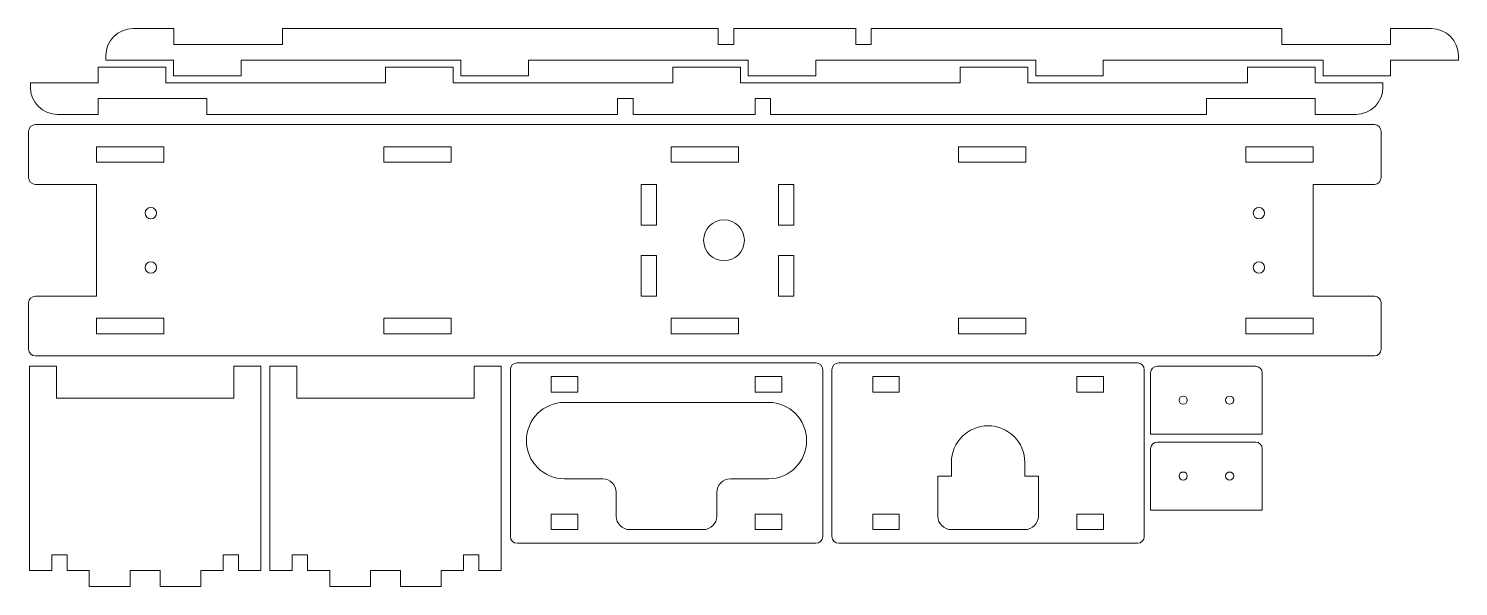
# Model space of a CAD drawing. Header units: millimetres. Extents: x 211 to 737, y 212 to 417.
import ezdxf

# ---------------------------------------------------------------- set-up
doc = ezdxf.new("R2010")
doc.units = ezdxf.units.MM
doc.header["$MEASUREMENT"] = 0
doc.layers.get('0').update_dxf_attribs({"lineweight": 0})

# ---------------------------------------------------------------- blocks, each defined once
blk = doc.blocks.new('Block_0')
at = {"color": 1, "lineweight": 9, "true_color": 0xff0000}
for p, q in [((210.97, 379.64), (210.97, 362.64)), ((706.47, 382.14), (213.47, 382.14)), ((708.97, 362.64), (708.97, 379.64)), ((235.97, 373.99), (260.77, 373.99)), ((235.97, 368.29), (235.97, 373.99)), ((260.77, 373.99), (260.77, 368.29)), ((341.77, 373.99), (366.57, 373.99)), ((341.77, 368.29), (341.77, 373.99)), ((366.57, 373.99), (366.57, 368.29)), ((447.57, 373.99), (472.37, 373.99)), ((447.57, 368.29), (447.57, 373.99)), ((472.37, 373.99), (472.37, 368.29)), ((553.37, 373.99), (578.17, 373.99)), ((553.37, 368.29), (553.37, 373.99)), ((578.17, 373.99), (578.17, 368.29)), ((659.17, 373.99), (683.97, 373.99)), ((659.17, 368.29), (659.17, 373.99)), ((683.97, 373.99), (683.97, 368.29)), ((260.77, 368.29), (235.97, 368.29)), ((366.57, 368.29), (341.77, 368.29)), ((472.37, 368.29), (447.57, 368.29)), ((578.17, 368.29), (553.37, 368.29)), ((683.97, 368.29), (659.17, 368.29)), ((213.47, 360.14), (235.97, 360.14)), ((235.97, 360.14), (235.97, 319.04)), ((436.47, 360.09), (442.17, 360.09)), ((436.47, 345.19), (436.47, 360.09)), ((442.17, 360.09), (442.17, 345.19)), ((487.07, 360.09), (492.77, 360.09)), ((487.07, 345.19), (487.07, 360.09)), ((492.77, 360.09), (492.77, 345.19)), ((683.97, 360.14), (706.47, 360.14)), ((683.97, 319.04), (683.97, 360.14)), ((442.17, 345.19), (436.47, 345.19)), ((492.77, 345.19), (487.07, 345.19)), ((436.47, 333.99), (442.17, 333.99)), ((436.47, 319.09), (436.47, 333.99)), ((442.17, 333.99), (442.17, 319.09)), ((487.07, 333.99), (492.77, 333.99)), ((487.07, 319.09), (487.07, 333.99)), ((492.77, 333.99), (492.77, 319.09)), ((210.97, 316.54), (210.97, 299.54)), ((235.97, 319.04), (213.47, 319.04)), ((442.17, 319.09), (436.47, 319.09)), ((492.77, 319.09), (487.07, 319.09)), ((706.47, 319.04), (683.97, 319.04)), ((708.97, 299.54), (708.97, 316.54)), ((235.97, 310.89), (260.77, 310.89)), ((235.97, 305.19), (235.97, 310.89)), ((260.77, 310.89), (260.77, 305.19)), ((341.77, 310.89), (366.57, 310.89)), ((341.77, 305.19), (341.77, 310.89)), ((366.57, 310.89), (366.57, 305.19)), ((447.57, 310.89), (472.37, 310.89)), ((447.57, 305.19), (447.57, 310.89)), ((472.37, 310.89), (472.37, 305.19)), ((553.37, 310.89), (578.17, 310.89)), ((553.37, 305.19), (553.37, 310.89)), ((578.17, 310.89), (578.17, 305.19)), ((659.17, 310.89), (683.97, 310.89)), ((659.17, 305.19), (659.17, 310.89)), ((683.97, 310.89), (683.97, 305.19)), ((260.77, 305.19), (235.97, 305.19)), ((366.57, 305.19), (341.77, 305.19)), ((472.37, 305.19), (447.57, 305.19)), ((578.17, 305.19), (553.37, 305.19)), ((683.97, 305.19), (659.17, 305.19)), ((213.47, 297.04), (706.47, 297.04))]:
    blk.add_line(p, q, dxfattribs=at)
for centre, radius in [((255.97, 349.59), 2.1), ((663.97, 349.59), 2.1), ((467.02, 339.59), 7.5), ((255.97, 329.59), 2.1), ((663.97, 329.59), 2.1)]:
    blk.add_circle(centre, radius, dxfattribs=at)
for points in [[(213.47, 382.14), (212.09, 382.14), (210.97, 381.02), (210.97, 379.64)], [(708.97, 379.64), (708.97, 381.02), (707.85, 382.14), (706.47, 382.14)], [(210.97, 362.64), (210.97, 361.26), (212.09, 360.14), (213.47, 360.14)], [(706.47, 360.14), (707.85, 360.14), (708.97, 361.26), (708.97, 362.64)], [(213.47, 319.04), (212.09, 319.04), (210.97, 317.92), (210.97, 316.54)], [(708.97, 316.54), (708.97, 317.92), (707.85, 319.04), (706.47, 319.04)], [(210.97, 299.54), (210.97, 298.16), (212.09, 297.04), (213.47, 297.04)], [(706.47, 297.04), (707.85, 297.04), (708.97, 298.16), (708.97, 299.54)]]:
    blk.add_open_spline(points, degree=3, dxfattribs=at)
blk = doc.blocks.new('Block_1')
at = {"color": 1, "lineweight": 9, "true_color": 0xff0000}
for p, q in [((264.41, 417.45), (249.41, 417.45)), ((264.41, 417.45), (264.41, 411.65)), ((304.41, 411.65), (304.41, 417.45)), ((464.91, 417.45), (304.41, 417.45)), ((464.91, 411.6), (464.91, 417.45)), ((470.61, 417.45), (470.61, 411.6)), ((515.51, 417.45), (470.61, 417.45)), ((515.51, 411.6), (515.51, 417.45)), ((521.21, 417.45), (521.21, 411.6)), ((672.41, 417.45), (521.21, 417.45)), ((672.41, 417.45), (672.41, 411.65)), ((712.41, 411.65), (712.41, 417.45)), ((727.41, 417.45), (712.41, 417.45)), ((264.41, 411.65), (304.41, 411.65)), ((470.61, 411.6), (464.91, 411.6)), ((521.21, 411.6), (515.51, 411.6)), ((672.41, 411.65), (712.41, 411.65)), ((239.41, 407.45), (239.41, 405.85)), ((239.41, 405.85), (264.36, 405.85)), ((264.36, 405.85), (264.36, 400.05)), ((289.26, 405.85), (370.16, 405.85)), ((289.26, 400.05), (289.26, 405.85)), ((370.16, 405.85), (370.16, 400.05)), ((395.06, 405.85), (475.96, 405.85)), ((395.06, 400.05), (395.06, 405.85)), ((475.96, 405.85), (475.96, 400.05)), ((500.86, 405.85), (581.76, 405.85)), ((500.86, 400.05), (500.86, 405.85)), ((581.76, 405.85), (581.76, 400.05)), ((606.66, 405.85), (687.56, 405.85)), ((606.66, 400.05), (606.66, 405.85)), ((687.56, 405.85), (687.56, 400.05)), ((712.46, 405.85), (737.41, 405.85)), ((712.46, 400.05), (712.46, 405.85)), ((737.41, 405.85), (737.41, 407.45)), ((264.36, 400.05), (289.26, 400.05)), ((370.16, 400.05), (395.06, 400.05)), ((475.96, 400.05), (500.86, 400.05)), ((581.76, 400.05), (606.66, 400.05)), ((687.56, 400.05), (712.46, 400.05))]:
    blk.add_line(p, q, dxfattribs=at)
for points in [[(249.41, 417.45), (243.88, 417.45), (239.41, 412.97), (239.41, 407.45)], [(737.41, 407.45), (737.41, 412.97), (732.93, 417.45), (727.41, 417.45)]]:
    blk.add_open_spline(points, degree=3, dxfattribs=at)
blk = doc.blocks.new('Block_2')
at = {"color": 1, "lineweight": 9, "true_color": 0xff0000}
for p, q in [((236.58, 403.3), (236.58, 397.5)), ((261.48, 403.3), (236.58, 403.3)), ((261.48, 397.5), (261.48, 403.3)), ((342.38, 403.3), (342.38, 397.5)), ((367.28, 403.3), (342.38, 403.3)), ((367.28, 397.5), (367.28, 403.3)), ((448.18, 403.3), (448.18, 397.5)), ((473.08, 403.3), (448.18, 403.3)), ((473.08, 397.5), (473.08, 403.3)), ((553.98, 403.3), (553.98, 397.5)), ((578.88, 403.3), (553.98, 403.3)), ((578.88, 397.5), (578.88, 403.3)), ((659.78, 403.3), (659.78, 397.5)), ((684.68, 403.3), (659.78, 403.3)), ((684.68, 397.5), (684.68, 403.3)), ((236.58, 397.5), (211.63, 397.5)), ((211.63, 397.5), (211.63, 395.9)), ((342.38, 397.5), (261.48, 397.5)), ((448.18, 397.5), (367.28, 397.5)), ((553.98, 397.5), (473.08, 397.5)), ((659.78, 397.5), (578.88, 397.5)), ((709.63, 397.5), (684.68, 397.5)), ((709.63, 395.9), (709.63, 397.5)), ((276.63, 391.7), (236.63, 391.7)), ((236.63, 391.7), (236.63, 385.9)), ((276.63, 385.9), (276.63, 391.7)), ((427.83, 391.75), (433.53, 391.75)), ((427.83, 385.9), (427.83, 391.75)), ((433.53, 391.75), (433.53, 385.9)), ((478.43, 391.75), (484.13, 391.75)), ((478.43, 385.9), (478.43, 391.75)), ((484.13, 391.75), (484.13, 385.9)), ((684.63, 391.7), (644.63, 391.7)), ((644.63, 391.7), (644.63, 385.9)), ((684.63, 385.9), (684.63, 391.7)), ((221.63, 385.9), (236.63, 385.9)), ((276.63, 385.9), (427.83, 385.9)), ((433.53, 385.9), (478.43, 385.9)), ((484.13, 385.9), (644.63, 385.9)), ((684.63, 385.9), (699.63, 385.9))]:
    blk.add_line(p, q, dxfattribs=at)
for points in [[(211.63, 395.9), (211.63, 390.38), (216.1, 385.9), (221.63, 385.9)], [(699.63, 385.9), (705.15, 385.9), (709.63, 390.38), (709.63, 395.9)]]:
    blk.add_open_spline(points, degree=3, dxfattribs=at)
blk = doc.blocks.new('Block_3')
at = {"color": 1, "lineweight": 9, "true_color": 0xff0000}
for p, q in [((506.75, 291.95), (506.75, 230.65)), ((619.25, 294.45), (509.25, 294.45)), ((621.75, 230.65), (621.75, 291.95)), ((531.55, 289.45), (521.75, 289.45)), ((521.75, 289.45), (521.75, 283.75)), ((531.55, 283.75), (531.55, 289.45)), ((606.75, 289.45), (596.95, 289.45)), ((596.95, 289.45), (596.95, 283.75)), ((606.75, 283.75), (606.75, 289.45)), ((521.75, 283.75), (531.55, 283.75)), ((596.95, 283.75), (606.75, 283.75)), ((550.75, 252.85), (545.75, 252.85)), ((545.75, 252.85), (545.75, 238.15)), ((550.75, 257.85), (550.75, 252.85)), ((577.75, 252.85), (577.75, 257.85)), ((582.75, 252.85), (577.75, 252.85)), ((582.75, 238.15), (582.75, 252.85)), ((521.75, 238.85), (521.75, 233.15)), ((531.55, 238.85), (521.75, 238.85)), ((531.55, 233.15), (531.55, 238.85)), ((606.75, 238.85), (596.95, 238.85)), ((596.95, 238.85), (596.95, 233.15)), ((606.75, 233.15), (606.75, 238.85)), ((521.75, 233.15), (531.55, 233.15)), ((550.75, 233.15), (577.75, 233.15)), ((596.95, 233.15), (606.75, 233.15)), ((509.25, 228.15), (619.25, 228.15))]:
    blk.add_line(p, q, dxfattribs=at)
for points in [[(509.25, 294.45), (507.87, 294.45), (506.75, 293.33), (506.75, 291.95)], [(621.75, 291.95), (621.75, 293.33), (620.63, 294.45), (619.25, 294.45)], [(545.75, 238.15), (545.75, 235.39), (547.98, 233.15), (550.75, 233.15)], [(577.75, 233.15), (580.51, 233.15), (582.75, 235.39), (582.75, 238.15)], [(506.75, 230.65), (506.75, 229.27), (507.87, 228.15), (509.25, 228.15)], [(619.25, 228.15), (620.63, 228.15), (621.75, 229.27), (621.75, 230.65)]]:
    blk.add_open_spline(points, degree=3, dxfattribs=at)
blk.add_open_spline([(577.75, 257.85), (577.75, 265.31), (571.7, 271.35), (564.25, 271.35), (556.79, 271.35), (550.75, 265.31), (550.75, 257.85)], degree=3, knots=[0, 0, 0, 0, 1, 1, 1, 2, 2, 2, 2], dxfattribs=at)
blk = doc.blocks.new('Block_4')
at = {"color": 1, "lineweight": 9, "true_color": 0xff0000}
for p, q in [((624.08, 290.78), (624.08, 268.28)), ((662.68, 293.28), (626.58, 293.28)), ((665.18, 268.28), (665.18, 290.78)), ((624.08, 268.28), (665.18, 268.28))]:
    blk.add_line(p, q, dxfattribs=at)
for centre in [(636.08, 280.78), (653.18, 280.78)]:
    blk.add_circle(centre, 1.5, dxfattribs=at)
for points in [[(626.58, 293.28), (625.2, 293.28), (624.08, 292.16), (624.08, 290.78)], [(665.18, 290.78), (665.18, 292.16), (664.06, 293.28), (662.68, 293.28)]]:
    blk.add_open_spline(points, degree=3, dxfattribs=at)
blk = doc.blocks.new('Block_5')
at = {"color": 1, "lineweight": 9, "true_color": 0xff0000}
for p, q in [((662.68, 265.35), (626.58, 265.35)), ((624.08, 262.85), (624.08, 240.35)), ((665.18, 240.35), (665.18, 262.85)), ((624.08, 240.35), (665.18, 240.35))]:
    blk.add_line(p, q, dxfattribs=at)
for centre in [(636.08, 252.85), (653.18, 252.85)]:
    blk.add_circle(centre, 1.5, dxfattribs=at)
for points in [[(626.58, 265.35), (625.2, 265.35), (624.08, 264.23), (624.08, 262.85)], [(665.18, 262.85), (665.18, 264.23), (664.06, 265.35), (662.68, 265.35)]]:
    blk.add_open_spline(points, degree=3, dxfattribs=at)
blk = doc.blocks.new('Block_6')
at = {"color": 1, "lineweight": 9, "true_color": 0xff0000}
for p, q in [((388.34, 291.95), (388.34, 230.65)), ((500.84, 294.45), (390.84, 294.45)), ((503.34, 230.65), (503.34, 291.95)), ((413.14, 289.45), (403.34, 289.45)), ((403.34, 289.45), (403.34, 283.75)), ((413.14, 283.75), (413.14, 289.45)), ((478.54, 289.45), (478.54, 283.75)), ((488.34, 289.45), (478.54, 289.45)), ((488.34, 283.75), (488.34, 289.45)), ((403.34, 283.75), (413.14, 283.75)), ((483.39, 279.95), (408.29, 279.95)), ((478.54, 283.75), (488.34, 283.75)), ((408.29, 251.85), (422.34, 251.85)), ((469.34, 251.85), (483.39, 251.85)), ((427.34, 246.85), (427.34, 238.15)), ((464.34, 238.15), (464.34, 246.85)), ((413.14, 238.85), (403.34, 238.85)), ((403.34, 238.85), (403.34, 233.15)), ((413.14, 233.15), (413.14, 238.85)), ((478.54, 238.85), (478.54, 233.15)), ((488.34, 238.85), (478.54, 238.85)), ((488.34, 233.15), (488.34, 238.85)), ((403.34, 233.15), (413.14, 233.15)), ((432.34, 233.15), (459.34, 233.15)), ((478.54, 233.15), (488.34, 233.15)), ((390.84, 228.15), (500.84, 228.15))]:
    blk.add_line(p, q, dxfattribs=at)
for points in [[(390.84, 294.45), (389.46, 294.45), (388.34, 293.33), (388.34, 291.95)], [(503.34, 291.95), (503.34, 293.33), (502.22, 294.45), (500.84, 294.45)], [(427.34, 246.85), (427.34, 249.62), (425.1, 251.85), (422.34, 251.85)], [(469.34, 251.85), (466.57, 251.85), (464.34, 249.62), (464.34, 246.85)], [(427.34, 238.15), (427.34, 235.39), (429.57, 233.15), (432.34, 233.15)], [(459.34, 233.15), (462.1, 233.15), (464.34, 235.39), (464.34, 238.15)], [(388.34, 230.65), (388.34, 229.27), (389.46, 228.15), (390.84, 228.15)], [(500.84, 228.15), (502.22, 228.15), (503.34, 229.27), (503.34, 230.65)]]:
    blk.add_open_spline(points, degree=3, dxfattribs=at)
for points in [[(408.29, 279.95), (400.53, 279.95), (394.24, 273.66), (394.24, 265.9), (394.24, 258.14), (400.53, 251.85), (408.29, 251.85)], [(483.39, 251.85), (491.15, 251.85), (497.44, 258.14), (497.44, 265.9), (497.44, 273.66), (491.15, 279.95), (483.39, 279.95)]]:
    blk.add_open_spline(points, degree=3, knots=[0, 0, 0, 0, 1, 1, 1, 2, 2, 2, 2], dxfattribs=at)
blk = doc.blocks.new('Block_7')
at = {"color": 1, "lineweight": 9, "true_color": 0xff0000}
for p, q in [((299.83, 293.28), (299.83, 218.08)), ((309.73, 293.28), (299.83, 293.28)), ((309.73, 281.48), (309.73, 293.28)), ((375.03, 293.28), (375.03, 281.48)), ((384.93, 293.28), (375.03, 293.28)), ((384.93, 218.08), (384.93, 293.28)), ((375.03, 281.48), (309.73, 281.48)), ((307.98, 223.88), (313.68, 223.88)), ((307.98, 218.08), (307.98, 223.88)), ((313.68, 223.88), (313.68, 218.08)), ((371.08, 223.88), (376.78, 223.88)), ((371.08, 218.08), (371.08, 223.88)), ((376.78, 223.88), (376.78, 218.08)), ((299.83, 218.08), (307.98, 218.08)), ((313.68, 218.08), (321.83, 218.08)), ((321.83, 218.08), (321.83, 212.28)), ((336.83, 218.08), (347.93, 218.08)), ((336.83, 212.28), (336.83, 218.08)), ((347.93, 218.08), (347.93, 212.28)), ((362.93, 218.08), (371.08, 218.08)), ((362.93, 212.28), (362.93, 218.08)), ((376.78, 218.08), (384.93, 218.08)), ((321.83, 212.28), (336.83, 212.28)), ((347.93, 212.28), (362.93, 212.28))]:
    blk.add_line(p, q, dxfattribs=at)
blk = doc.blocks.new('Block_8')
at = {"color": 1, "lineweight": 9, "true_color": 0xff0000}
for p, q in [((211.32, 293.28), (211.32, 218.08)), ((221.22, 293.28), (211.32, 293.28)), ((221.22, 281.48), (221.22, 293.28)), ((286.52, 293.28), (286.52, 281.48)), ((296.42, 293.28), (286.52, 293.28)), ((296.42, 218.08), (296.42, 293.28)), ((286.52, 281.48), (221.22, 281.48)), ((219.47, 223.88), (225.17, 223.88)), ((219.47, 218.08), (219.47, 223.88)), ((225.17, 223.88), (225.17, 218.08)), ((282.57, 223.88), (288.27, 223.88)), ((282.57, 218.08), (282.57, 223.88)), ((288.27, 223.88), (288.27, 218.08)), ((211.32, 218.08), (219.47, 218.08)), ((225.17, 218.08), (233.32, 218.08)), ((233.32, 218.08), (233.32, 212.28)), ((248.32, 218.08), (259.42, 218.08)), ((248.32, 212.28), (248.32, 218.08)), ((259.42, 218.08), (259.42, 212.28)), ((274.42, 218.08), (282.57, 218.08)), ((274.42, 212.28), (274.42, 218.08)), ((288.27, 218.08), (296.42, 218.08)), ((233.32, 212.28), (248.32, 212.28)), ((259.42, 212.28), (274.42, 212.28))]:
    blk.add_line(p, q, dxfattribs=at)

msp = doc.modelspace()

# ---------------------------------------------------------------- block references
for name in ['Block_1', 'Block_2', 'Block_0', 'Block_8', 'Block_7', 'Block_6', 'Block_3', 'Block_4', 'Block_5']:
    msp.add_blockref(name, (0, 0))

doc.saveas('drawing.dxf')
